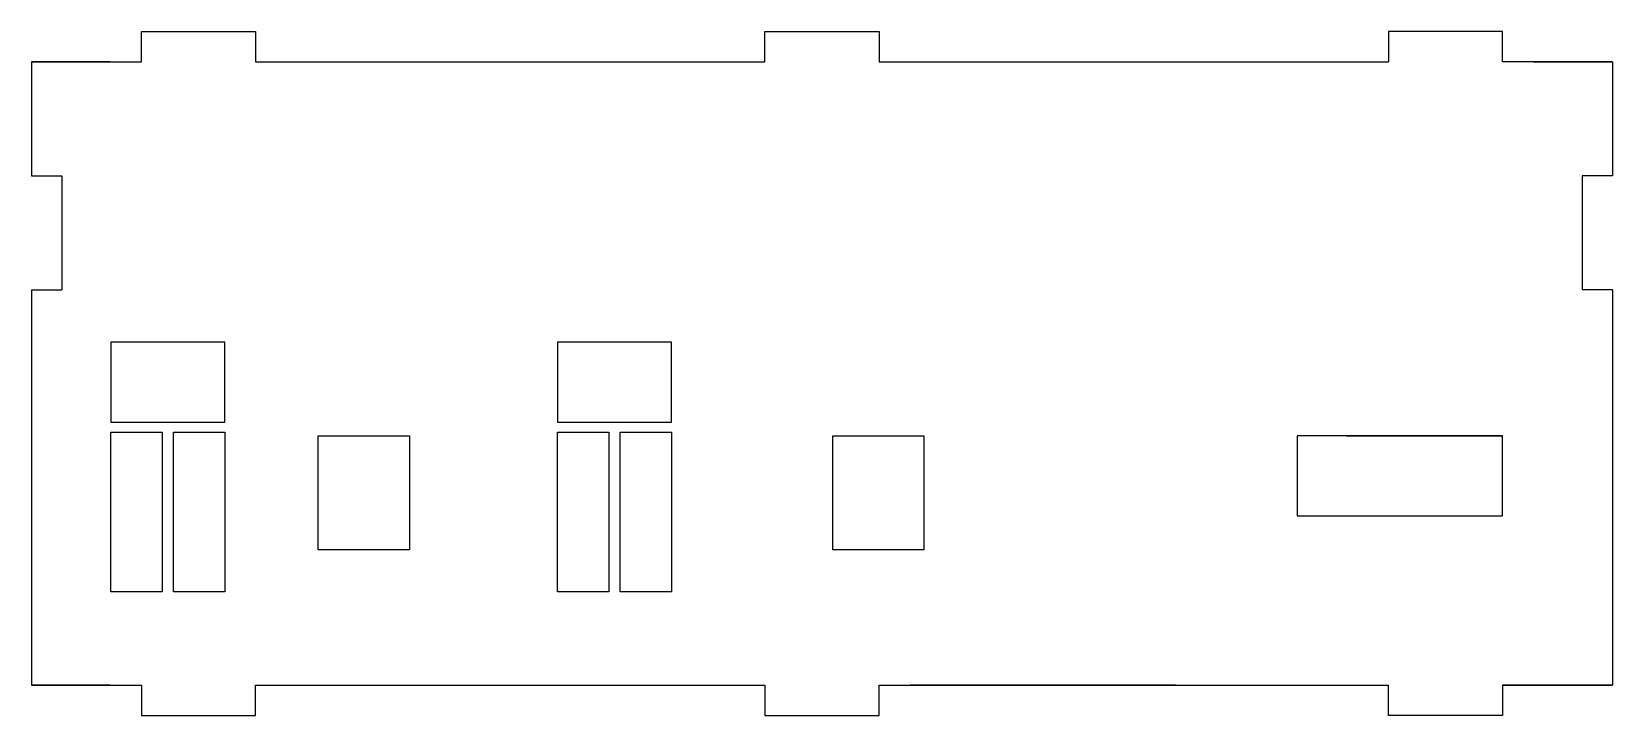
# Model space of a CAD drawing. Header units: millimetres. Extents: x 2404 to 2503.8, y 661.5 to 704.7.
import ezdxf

# ---------------------------------------------------------------- set-up
doc = ezdxf.new("R2010")
doc.units = ezdxf.units.MM

msp = doc.modelspace()

# ---------------------------------------------------------------- linework, layer by layer
for p, q in [((2405.319, 702.819), (2403.951, 702.819)), ((2403.951, 702.819), (2403.951, 695.619)), ((2403.951, 702.819), (2410.887, 702.819)), ((2408.902, 702.819), (2405.319, 702.819)), ((2418.087, 702.819), (2450.262, 702.819)), ((2457.462, 702.819), (2489.637, 702.819)), ((2503.773, 702.819), (2496.837, 702.819)), ((2498.789, 702.819), (2502.405, 702.819)), ((2502.405, 702.819), (2503.773, 702.819)), ((2503.773, 702.819), (2503.773, 695.619)), ((2403.951, 695.619), (2405.851, 695.619)), ((2405.851, 695.619), (2405.851, 688.419)), ((2503.773, 695.619), (2501.873, 695.619)), ((2501.873, 695.619), (2501.873, 688.419)), ((2403.951, 688.419), (2405.851, 688.419)), ((2403.951, 688.419), (2403.951, 663.444)), ((2503.773, 688.419), (2501.873, 688.419)), ((2503.773, 688.419), (2503.773, 663.444)), ((2416.147, 685.1), (2411.225, 685.1)), ((2444.356, 685.1), (2439.434, 685.1)), ((2454.537, 679.194), (2459.459, 679.194)), ((2486.993, 679.194), (2496.837, 679.194)), ((2403.951, 663.444), (2405.319, 663.444)), ((2405.319, 663.444), (2403.951, 663.444)), ((2403.951, 663.444), (2410.887, 663.444)), ((2408.902, 663.444), (2405.319, 663.444)), ((2418.087, 663.444), (2450.262, 663.444)), ((2422.053, 663.444), (2426.975, 663.444)), ((2457.462, 663.444), (2489.637, 663.444)), ((2476.193, 663.444), (2486.993, 663.444)), ((2496.837, 663.444), (2500.437, 663.444)), ((2503.773, 663.444), (2496.837, 663.444)), ((2498.789, 663.444), (2502.405, 663.444)), ((2502.405, 663.444), (2500.437, 663.444)), ((2503.773, 663.444), (2502.405, 663.444)), ((2502.405, 663.444), (2503.773, 663.444))]:
    msp.add_line(p, q)
for points in [[(2410.887, 702.819), (2410.887, 704.719), (2418.087, 704.719), (2418.087, 702.819)], [(2450.262, 702.819), (2450.262, 704.719), (2457.462, 704.719), (2457.462, 702.819)], [(2496.837, 702.819), (2496.837, 704.719), (2489.637, 704.719), (2489.637, 702.819)], [(2410.887, 663.444), (2410.887, 661.544), (2418.087, 661.544), (2418.087, 663.444)], [(2450.262, 663.444), (2450.262, 661.544), (2457.462, 661.544), (2457.462, 663.444)], [(2476.193, 663.444), (2459.459, 663.444)], [(2496.837, 663.444), (2496.837, 661.544), (2489.637, 661.544), (2489.637, 663.444)]]:
    msp.add_lwpolyline(points)
for points in [[(2416.147, 685.1), (2408.947, 685.1), (2408.947, 680.06), (2416.147, 680.06)], [(2444.356, 685.1), (2437.156, 685.1), (2437.156, 680.06), (2444.356, 680.06)], [(2412.187, 669.35), (2408.947, 669.35), (2408.947, 679.43), (2412.187, 679.43)], [(2416.147, 669.35), (2412.907, 669.35), (2412.907, 679.43), (2416.147, 679.43)], [(2422.053, 679.194), (2427.813, 679.194), (2427.813, 671.994), (2422.053, 671.994)], [(2440.396, 669.35), (2437.156, 669.35), (2437.156, 679.43), (2440.396, 679.43)], [(2444.356, 669.35), (2441.116, 669.35), (2441.116, 679.43), (2444.356, 679.43)], [(2454.537, 679.194), (2460.297, 679.194), (2460.297, 671.994), (2454.537, 671.994)], [(2496.837, 679.194), (2483.877, 679.194), (2483.877, 674.154), (2496.837, 674.154)]]:
    msp.add_lwpolyline(points, close=True)

doc.saveas('drawing.dxf')
